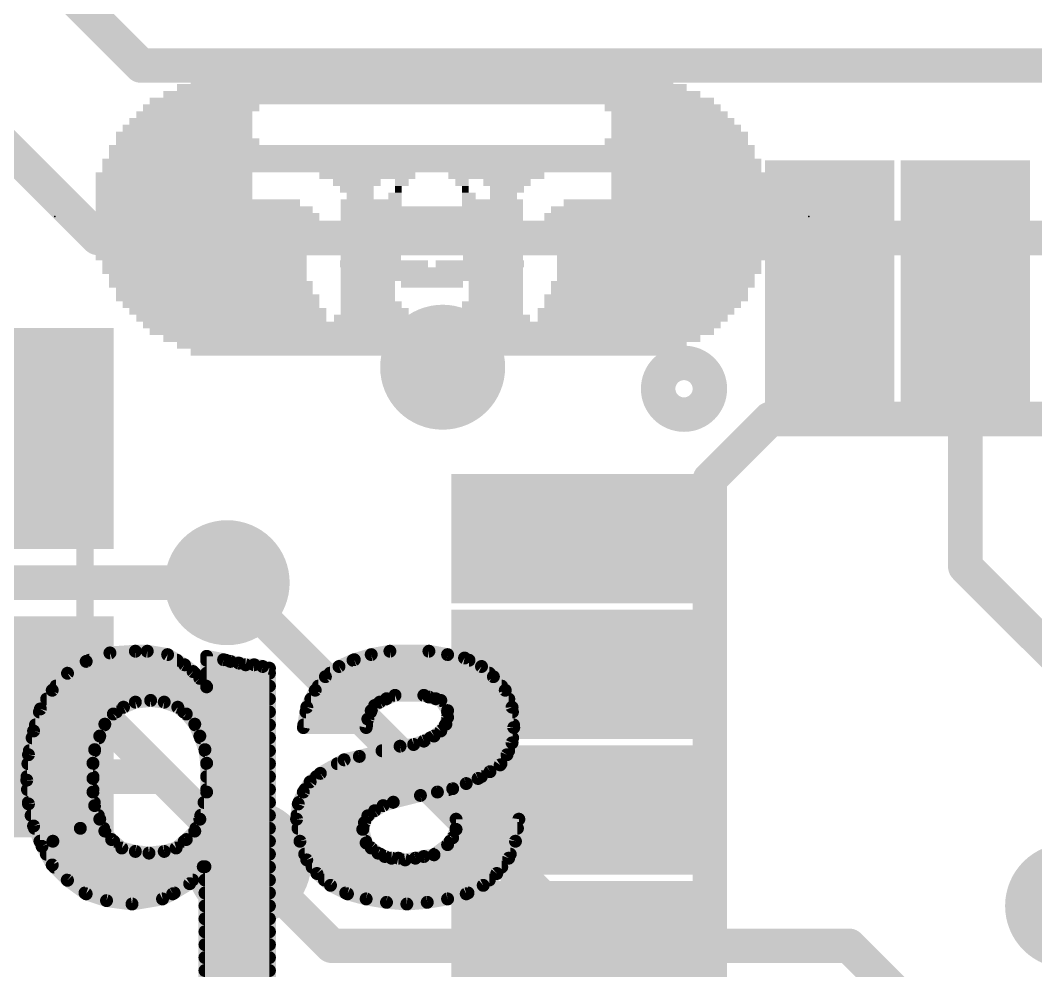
# Model space of a CAD drawing. Extents: x -41 to 98, y -71 to 29.
# Drawn here: x 21.64 to 27.63, y 12.95 to 18.55 of the extents above; entities that cross this region are included whole.
import ezdxf

# ---------------------------------------------------------------- set-up
doc = ezdxf.new("R2010")
doc.units = 0
for name, color, linetype in [('1', 12, 'CONTINUOUS'), ('16', 132, 'CONTINUOUS'), ('18', 110, 'CONTINUOUS'), ('21', 41, 'CONTINUOUS'), ('22', 40, 'CONTINUOUS'), ('23', 53, 'CONTINUOUS'), ('24', 53, 'CONTINUOUS'), ('29', 253, 'CONTINUOUS'), ('51', 53, 'CONTINUOUS')]:
    doc.layers.add(name, color=color, linetype=linetype)

# ---------------------------------------------------------------- blocks, each defined once
blk = doc.blocks.new('RECT')
blk.add_solid([(-0.5, -0.5), (0.5, -0.5), (-0.5, 0.5), (0.5, 0.5)])
blk = doc.blocks.new('ROUNDV')
at = {"const_width": 0.5}
blk.add_lwpolyline([(0, -0.25, 1), (0, 0.25, 1), (0, -0.25)], format="xyb", dxfattribs=at)

msp = doc.modelspace()

# ---------------------------------------------------------------- linework, layer by layer
at = {"layer": '1', "const_width": 0.2032}
for points in [[(22.098, 17.272), (19.05, 20.32)], [(25.527, 17.272), (22.098, 17.272)], [(27.21, 16.9926), (27.21, 15.335)], [(30.226, 12.319), (27.21, 15.335)], [(18.63, 15.24), (22.86, 15.24)], [(21.59, 14.39), (22.186, 14.39)], [(22.186, 14.39), (22.987, 13.589)], [(22.987, 13.589), (23.476, 13.1)], [(23.476, 13.1), (24.9174, 13.1)], [(26.524, 13.1), (24.9174, 13.1)], [(26.924, 12.7), (26.524, 13.1)]]:
    msp.add_lwpolyline(points, dxfattribs=at)
at = {"layer": '1', "const_width": 0.1016}
for points in [[(22.098, 17.3228, 1), (22.098, 17.2212)], [(22.0621, 17.2361, 1), (22.1339, 17.3079)], [(25.527, 17.2212, 1), (25.527, 17.3228)], [(27.2608, 16.9926, 1), (27.1592, 16.9926)], [(27.2459, 15.3709, 1), (27.1741, 15.2991)], [(27.1592, 15.335, 1), (27.2608, 15.335)], [(22.86, 15.1892, 1), (22.86, 15.2908)], [(22.2219, 14.4259, 1), (22.1501, 14.3541)], [(22.186, 14.3392, 1), (22.186, 14.4408)], [(23.0229, 13.6249, 1), (22.9511, 13.5531)], [(22.9511, 13.5531, 1), (23.0229, 13.6249)], [(23.476, 13.1508, 1), (23.476, 13.0492)], [(23.4401, 13.0641, 1), (23.5119, 13.1359)], [(24.9174, 13.1508, 1), (24.9174, 13.0492)], [(24.9174, 13.0492, 1), (24.9174, 13.1508)], [(26.5599, 13.1359, 1), (26.4881, 13.0641)], [(26.524, 13.0492, 1), (26.524, 13.1508)]]:
    msp.add_lwpolyline(points, format="xyb", dxfattribs=at)
at = {"layer": '16', "const_width": 0.2032}
for points in [[(22.352, 18.288), (16.51, 24.13)], [(22.352, 18.288), (28.81, 18.288)], [(29.083, 17.272), (25.527, 17.272)], [(22.86, 15.24), (24.892, 13.208)], [(22.479, 14.097), (12.7, 14.097)], [(22.987, 13.589), (22.479, 14.097)], [(24.892, 13.208), (24.892, 9.017)]]:
    msp.add_lwpolyline(points, dxfattribs=at)
at = {"layer": '16', "const_width": 0.1016}
for points in [[(22.352, 18.3388, 1), (22.352, 18.2372)], [(22.3161, 18.2521, 1), (22.3879, 18.3239)], [(25.527, 17.3228, 1), (25.527, 17.2212)], [(22.8959, 15.2759, 1), (22.8241, 15.2041)], [(22.5149, 14.1329, 1), (22.4431, 14.0611)], [(22.479, 14.0462, 1), (22.479, 14.1478)], [(22.9511, 13.5531, 1), (23.0229, 13.6249)], [(24.9428, 13.208, 1), (24.8412, 13.208)], [(24.8561, 13.1721, 1), (24.9279, 13.2439)]]:
    msp.add_lwpolyline(points, format="xyb", dxfattribs=at)
at = {"layer": '21'}
for points, const_width in [([(25.5524, 16.2306, 1), (25.5524, 16.5354, 1), (25.5524, 16.2306)], 0.2032), ([(26.06, 16.2558, 1), (26.06, 16.1542)], 0.1016), ([(26.0959, 16.1691, 1), (26.0241, 16.2409)], 0.1016), ([(25.7558, 15.85, 1), (25.6542, 15.85)], 0.1016), ([(25.6691, 15.8859, 1), (25.7409, 15.8141)], 0.1016)]:
    msp.add_lwpolyline(points, format="xyb", dxfattribs=dict(at, const_width=const_width))
at = {"layer": '21', "const_width": 0.2032}
for points in [[(26.06, 16.205), (25.705, 15.85)], [(26.06, 16.205), (32.715, 16.205)], [(25.705, 9.195), (25.705, 15.85)]]:
    msp.add_lwpolyline(points, dxfattribs=at)
at = {"layer": '22', "const_width": 0.0762}
for points in [[(22.169, 14.826), (22.029, 14.776)], [(22.319, 14.836), (22.169, 14.826)], [(22.389, 14.836), (22.319, 14.836)], [(22.509, 14.816), (22.389, 14.836)], [(22.609, 14.756), (22.509, 14.816)], [(22.839, 14.786), (22.739, 14.806)], [(22.739, 14.806), (22.739, 14.626)], [(23.709, 14.816), (23.609, 14.786)], [(23.819, 14.836), (23.709, 14.816)], [(24.049, 14.836), (23.819, 14.836)], [(24.159, 14.816), (24.049, 14.836)], [(24.259, 14.796), (24.159, 14.816)], [(22.029, 14.776), (21.919, 14.706)], [(22.048, 14.7828), (22.5643, 14.7828)], [(22.659, 14.716), (22.609, 14.756)], [(22.739, 14.7828), (22.8518, 14.7828)], [(22.879, 14.776), (22.839, 14.786)], [(22.929, 14.766), (22.879, 14.776)], [(22.969, 14.756), (22.929, 14.766)], [(23.019, 14.756), (22.969, 14.756)], [(23.069, 14.746), (23.019, 14.756)], [(23.109, 14.736), (23.069, 14.746)], [(23.519, 14.746), (23.439, 14.686)], [(23.609, 14.786), (23.519, 14.746)], [(23.6018, 14.7828), (24.2854, 14.7828)], [(24.359, 14.746), (24.259, 14.796)], [(24.429, 14.686), (24.359, 14.746)], [(21.919, 14.706), (21.829, 14.606)], [(21.9199, 14.7066), (22.6684, 14.7066)], [(22.699, 14.676), (22.659, 14.716)], [(22.739, 14.7066), (23.109, 14.7066)], [(23.109, 12.886), (23.109, 14.736)], [(23.439, 14.686), (23.379, 14.606)], [(23.4665, 14.7066), (24.405, 14.7066)], [(24.499, 14.606), (24.429, 14.686)], [(21.851, 14.6304), (22.7355, 14.6304)], [(22.739, 14.626), (22.699, 14.676)], [(22.739, 14.6304), (23.109, 14.6304)], [(23.3973, 14.6304), (24.4777, 14.6304)], [(21.829, 14.606), (21.759, 14.496)], [(23.379, 14.606), (23.329, 14.506)], [(23.799, 14.556), (23.849, 14.576)], [(23.849, 14.576), (24.019, 14.576)], [(24.019, 14.576), (24.049, 14.566)], [(24.049, 14.566), (24.089, 14.556)], [(24.539, 14.506), (24.499, 14.606)], [(21.796, 14.5542), (23.109, 14.5542)], [(22.189, 14.466), (22.249, 14.506)], [(22.249, 14.506), (22.319, 14.536)], [(22.319, 14.536), (22.409, 14.546)], [(22.409, 14.546), (22.489, 14.536)], [(22.489, 14.536), (22.569, 14.506)], [(22.569, 14.506), (22.619, 14.466)], [(23.329, 14.506), (23.309, 14.386)], [(23.3531, 14.5542), (23.7954, 14.5542)], [(23.709, 14.486), (23.729, 14.516)], [(23.729, 14.516), (23.759, 14.536)], [(23.759, 14.536), (23.799, 14.556)], [(24.089, 14.556), (24.119, 14.546)], [(24.0944, 14.5542), (24.5197, 14.5542)], [(24.119, 14.546), (24.159, 14.486)], [(24.549, 14.386), (24.539, 14.506)], [(21.759, 14.496), (21.719, 14.366)], [(21.7535, 14.478), (22.207, 14.478)], [(22.139, 14.406), (22.189, 14.466)], [(22.604, 14.478), (23.109, 14.478)], [(22.619, 14.466), (22.669, 14.406)], [(23.3243, 14.478), (23.7058, 14.478)], [(23.689, 14.436), (23.709, 14.486)], [(24.159, 14.446), (24.149, 14.406)], [(24.159, 14.486), (24.159, 14.446)], [(24.159, 14.478), (24.5413, 14.478)], [(21.73, 14.4018), (22.1372, 14.4018)], [(22.109, 14.336), (22.139, 14.406)], [(22.669, 14.406), (22.699, 14.336)], [(22.6708, 14.4018), (23.109, 14.4018)], [(23.309, 14.386), (23.679, 14.386)], [(23.3116, 14.4018), (23.6822, 14.4018)], [(23.679, 14.386), (23.689, 14.436)], [(24.149, 14.406), (24.119, 14.366)], [(24.1459, 14.4018), (24.5477, 14.4018)], [(24.539, 14.296), (24.549, 14.386)], [(21.719, 14.366), (21.689, 14.226)], [(21.7103, 14.3256), (22.1051, 14.3256)], [(22.079, 14.256), (22.109, 14.336)], [(22.699, 14.336), (22.729, 14.256)], [(22.7029, 14.3256), (23.109, 14.3256)], [(24.079, 14.336), (24.019, 14.306)], [(24.0582, 14.3256), (24.5423, 14.3256)], [(24.119, 14.366), (24.079, 14.336)], [(23.879, 14.276), (23.639, 14.216)], [(23.959, 14.286), (23.879, 14.276)], [(24.019, 14.306), (23.959, 14.286)], [(24.509, 14.226), (24.539, 14.296)], [(21.689, 14.226), (21.679, 14.076)], [(21.694, 14.2494), (22.0782, 14.2494)], [(22.069, 14.176), (22.079, 14.256)], [(22.729, 14.256), (22.739, 14.176)], [(22.7298, 14.2494), (23.109, 14.2494)], [(23.639, 14.216), (23.549, 14.196)], [(23.7726, 14.2494), (24.519, 14.2494)], [(24.469, 14.166), (24.509, 14.226)], [(21.6855, 14.1732), (22.069, 14.1732)], [(22.069, 14.086), (22.069, 14.176)], [(22.739, 14.176), (22.739, 14.006)], [(22.739, 14.1732), (23.109, 14.1732)], [(23.549, 14.196), (23.409, 14.116)], [(23.5091, 14.1732), (24.4738, 14.1732)], [(24.409, 14.126), (24.469, 14.166)], [(22.069, 14.086), (21.679, 14.076)], [(21.679, 14.076), (22.069, 14.086)], [(21.6804, 14.097), (22.069, 14.097)], [(22.069, 14.006), (22.069, 14.086)], [(22.739, 14.097), (23.109, 14.097)], [(23.409, 14.116), (23.349, 14.066)], [(23.3862, 14.097), (24.3583, 14.097)], [(24.269, 14.056), (24.339, 14.086)], [(24.339, 14.086), (24.409, 14.126)], [(21.679, 14.076), (21.689, 13.936)], [(23.349, 14.066), (23.309, 14.006)], [(24.099, 14.006), (24.189, 14.026)], [(24.189, 14.026), (24.269, 14.056)], [(21.6829, 14.0208), (22.069, 14.0208)], [(22.079, 13.926), (22.069, 14.006)], [(22.739, 14.006), (22.699, 13.846)], [(22.739, 14.0208), (23.109, 14.0208)], [(23.309, 14.006), (23.279, 13.936)], [(23.3189, 14.0208), (24.1656, 14.0208)], [(23.839, 13.946), (23.999, 13.986)], [(23.999, 13.986), (24.099, 14.006)], [(21.6884, 13.9446), (22.0767, 13.9446)], [(21.689, 13.936), (21.719, 13.806)], [(22.109, 13.846), (22.079, 13.926)], [(22.7237, 13.9446), (23.109, 13.9446)], [(23.279, 13.936), (23.269, 13.846)], [(23.2827, 13.9446), (23.8348, 13.9446)], [(23.729, 13.896), (23.779, 13.926)], [(23.779, 13.926), (23.839, 13.946)], [(21.7046, 13.8684), (22.1006, 13.8684)], [(21.769, 13.686), (22.109, 13.846)], [(22.109, 13.846), (21.769, 13.686)], [(22.139, 13.776), (22.109, 13.846)], [(22.699, 13.846), (22.669, 13.776)], [(22.7046, 13.8684), (23.109, 13.8684)], [(23.269, 13.846), (23.289, 13.716)], [(23.2715, 13.8684), (23.6922, 13.8684)], [(23.669, 13.826), (23.689, 13.866)], [(23.689, 13.866), (23.729, 13.896)], [(24.209, 13.846), (24.209, 13.786)], [(24.579, 13.846), (24.209, 13.846)], [(24.559, 13.716), (24.579, 13.846)], [(21.719, 13.806), (21.769, 13.686)], [(21.7248, 13.7922), (21.9947, 13.7922)], [(21.9947, 13.7922), (22.1321, 13.7922)], [(22.6759, 13.7922), (23.109, 13.7922)], [(23.2773, 13.7922), (23.6606, 13.7922)], [(23.659, 13.786), (23.669, 13.826)], [(23.679, 13.706), (23.659, 13.786)], [(24.209, 13.786), (24.189, 13.736)], [(24.209, 13.7922), (24.5707, 13.7922)], [(22.179, 13.726), (22.139, 13.776)], [(22.239, 13.676), (22.179, 13.726)], [(22.619, 13.726), (22.559, 13.676)], [(22.669, 13.776), (22.619, 13.726)], [(24.189, 13.736), (24.159, 13.696)], [(21.7565, 13.716), (21.8328, 13.716)], [(21.769, 13.686), (21.829, 13.576)], [(21.8328, 13.716), (22.191, 13.716)], [(22.319, 13.656), (22.239, 13.676)], [(22.559, 13.676), (22.489, 13.656)], [(22.607, 13.716), (23.109, 13.716)], [(23.289, 13.716), (23.329, 13.606)], [(23.289, 13.716), (23.6765, 13.716)], [(23.709, 13.676), (23.679, 13.706)], [(23.749, 13.646), (23.709, 13.676)], [(24.159, 13.696), (24.079, 13.636)], [(24.174, 13.716), (24.559, 13.716)], [(24.519, 13.616), (24.559, 13.716)], [(21.7942, 13.6398), (23.109, 13.6398)], [(22.399, 13.646), (22.319, 13.656)], [(22.489, 13.656), (22.399, 13.646)], [(23.3167, 13.6398), (23.7614, 13.6398)], [(23.329, 13.606), (23.389, 13.526)], [(23.789, 13.626), (23.749, 13.646)], [(23.829, 13.616), (23.789, 13.626)], [(23.869, 13.616), (23.829, 13.616)], [(23.909, 13.606), (23.869, 13.616)], [(23.969, 13.616), (23.909, 13.606)], [(24.019, 13.626), (23.969, 13.616)], [(24.079, 13.636), (24.019, 13.626)], [(24.0841, 13.6398), (24.5285, 13.6398)], [(24.449, 13.526), (24.519, 13.616)], [(21.829, 13.576), (21.919, 13.486)], [(21.8414, 13.5636), (22.7171, 13.5636)], [(22.639, 13.466), (22.719, 13.566)], [(22.719, 13.566), (22.729, 13.566)], [(22.729, 13.566), (22.729, 12.546)], [(22.729, 13.5636), (23.109, 13.5636)], [(23.3608, 13.5636), (24.4782, 13.5636)], [(21.9176, 13.4874), (22.6561, 13.4874)], [(22.729, 13.4874), (23.109, 13.4874)], [(23.389, 13.526), (23.469, 13.456)], [(23.4331, 13.4874), (24.4049, 13.4874)], [(24.369, 13.456), (24.449, 13.526)], [(21.919, 13.486), (22.029, 13.406)], [(22.539, 13.406), (22.639, 13.466)], [(23.469, 13.456), (23.569, 13.406)], [(24.269, 13.406), (24.369, 13.456)], [(22.0219, 13.4112), (22.5477, 13.4112)], [(22.029, 13.406), (22.149, 13.366)], [(22.299, 13.346), (22.479, 13.376)], [(22.479, 13.376), (22.539, 13.406)], [(22.729, 13.4112), (23.109, 13.4112)], [(23.5586, 13.4112), (24.2794, 13.4112)], [(23.569, 13.406), (23.679, 13.376)], [(23.679, 13.376), (23.799, 13.356)], [(24.039, 13.356), (24.159, 13.376)], [(24.159, 13.376), (24.269, 13.406)], [(22.149, 13.366), (22.299, 13.346)], [(22.729, 13.335), (23.109, 13.335)], [(23.799, 13.356), (23.919, 13.346)], [(23.919, 13.346), (24.039, 13.356)], [(22.729, 13.2588), (23.109, 13.2588)], [(22.729, 13.1826), (23.109, 13.1826)], [(22.729, 13.1064), (23.109, 13.1064)], [(22.729, 13.0302), (23.109, 13.0302)], [(22.729, 12.954), (23.109, 12.954)]]:
    msp.add_lwpolyline(points, dxfattribs=at)
at = {"layer": '22', "const_width": 0.0381}
for points in [[(22.1677, 14.845, 1), (22.1703, 14.807)], [(22.1754, 14.8081, 1), (22.1626, 14.8439)], [(22.319, 14.8551, 1), (22.319, 14.817)], [(22.3203, 14.817, 1), (22.3177, 14.855)], [(22.3921, 14.8548, 1), (22.3859, 14.8172)], [(22.389, 14.817, 1), (22.389, 14.8551)], [(22.5188, 14.8323, 1), (22.4992, 14.7997)], [(22.5059, 14.7972, 1), (22.5121, 14.8348)], [(22.7427, 14.8247, 1), (22.7353, 14.7873)], [(22.7581, 14.806, 1), (22.72, 14.806)], [(23.7056, 14.8347, 1), (23.7124, 14.7973)], [(23.7145, 14.7978, 1), (23.7035, 14.8342)], [(23.819, 14.8551, 1), (23.819, 14.817)], [(23.8224, 14.8173, 1), (23.8156, 14.8547)], [(24.0524, 14.8547, 1), (24.0456, 14.8173)], [(24.049, 14.817, 1), (24.049, 14.8551)], [(24.1627, 14.8347, 1), (24.1553, 14.7973)], [(24.1556, 14.7973, 1), (24.1624, 14.8347)], [(22.0226, 14.7939, 1), (22.0354, 14.7581)], [(22.0392, 14.7599, 1), (22.0188, 14.7921)], [(22.048, 14.8018, 1), (22.048, 14.7637)], [(22.5643, 14.7637, 1), (22.5643, 14.8018)], [(22.6209, 14.7709, 1), (22.5971, 14.7411)], [(22.5992, 14.7397, 1), (22.6188, 14.7723)], [(22.739, 14.8018, 1), (22.739, 14.7637)], [(22.8436, 14.8045, 1), (22.8344, 14.7675)], [(22.8353, 14.7673, 1), (22.8427, 14.8047)], [(22.8518, 14.7637, 1), (22.8518, 14.8018)], [(22.8827, 14.7947, 1), (22.8753, 14.7573)], [(22.8744, 14.7575, 1), (22.8836, 14.7945)], [(22.9336, 14.7845, 1), (22.9244, 14.7475)], [(22.9253, 14.7473, 1), (22.9327, 14.7847)], [(22.969, 14.7751, 1), (22.969, 14.737)], [(22.9644, 14.7375, 1), (22.9736, 14.7745)], [(23.0227, 14.7747, 1), (23.0153, 14.7373)], [(23.019, 14.737, 1), (23.019, 14.7751)], [(23.0736, 14.7645, 1), (23.0644, 14.7275)], [(23.0653, 14.7273, 1), (23.0727, 14.7647)], [(23.5113, 14.7634, 1), (23.5267, 14.7286)], [(23.5304, 14.7308, 1), (23.5076, 14.7612)], [(23.6018, 14.8018, 1), (23.6018, 14.7637)], [(23.6035, 14.8042, 1), (23.6145, 14.7678)], [(23.6167, 14.7686, 1), (23.6013, 14.8034)], [(24.2675, 14.813, 1), (24.2505, 14.779)], [(24.2553, 14.7773, 1), (24.2627, 14.8147)], [(24.2854, 14.7637, 1), (24.2854, 14.8018)], [(24.3714, 14.7605, 1), (24.3466, 14.7315)], [(24.3505, 14.729, 1), (24.3675, 14.763)], [(21.9088, 14.7221, 1), (21.9292, 14.6899)], [(21.9199, 14.7256, 1), (21.9199, 14.6875)], [(21.9332, 14.6933, 1), (21.9048, 14.7187)], [(22.6725, 14.7295, 1), (22.6455, 14.7025)], [(22.6471, 14.7011, 1), (22.6709, 14.7309)], [(22.6684, 14.6875, 1), (22.6684, 14.7256)], [(22.739, 14.7256, 1), (22.739, 14.6875)], [(23.1281, 14.736, 1), (23.09, 14.736)], [(23.1044, 14.7175, 1), (23.1136, 14.7545)], [(23.109, 14.6875, 1), (23.109, 14.7256)], [(23.4542, 14.6746, 1), (23.4238, 14.6974)], [(23.4665, 14.7256, 1), (23.4665, 14.6875)], [(24.405, 14.6875, 1), (24.405, 14.7256)], [(24.4433, 14.6985, 1), (24.4147, 14.6735)], [(21.851, 14.6494, 1), (21.851, 14.6113)], [(22.7139, 14.6879, 1), (22.6841, 14.6641)], [(22.6855, 14.6625, 1), (22.7125, 14.6895)], [(22.739, 14.6494, 1), (22.739, 14.6113)], [(22.7355, 14.6113, 1), (22.7355, 14.6494)], [(23.109, 14.6113, 1), (23.109, 14.6494)], [(23.3973, 14.6494, 1), (23.3973, 14.6113)], [(23.4276, 14.7012, 1), (23.4504, 14.6708)], [(24.4166, 14.6715, 1), (24.4414, 14.7005)], [(24.4777, 14.6113, 1), (24.4777, 14.6494)], [(21.8148, 14.6187, 1), (21.8432, 14.5933)], [(21.8451, 14.5958, 1), (21.8129, 14.6162)], [(22.72, 14.626, 1), (22.7581, 14.626)], [(22.7241, 14.6141, 1), (22.7539, 14.6379)], [(23.3638, 14.6174, 1), (23.3942, 14.5946)], [(23.396, 14.5975, 1), (23.362, 14.6145)], [(23.849, 14.5951, 1), (23.849, 14.557)], [(23.8561, 14.5583, 1), (23.8419, 14.5937)], [(24.025, 14.5941, 1), (24.013, 14.5579)], [(24.019, 14.557, 1), (24.019, 14.5951)], [(24.0536, 14.5845, 1), (24.0444, 14.5475)], [(24.043, 14.5479, 1), (24.055, 14.5841)], [(24.5167, 14.6131, 1), (24.4813, 14.5989)], [(24.4847, 14.5935, 1), (24.5133, 14.6185)], [(21.796, 14.5733, 1), (21.796, 14.5352)], [(22.2415, 14.5235, 1), (22.2565, 14.4885)], [(22.2596, 14.4901, 1), (22.2384, 14.5219)], [(22.3169, 14.5549, 1), (22.3211, 14.5171)], [(22.3265, 14.5185, 1), (22.3115, 14.5535)], [(22.4114, 14.5649, 1), (22.4066, 14.5271)], [(22.4111, 14.5271, 1), (22.4069, 14.5649)], [(22.4957, 14.5538, 1), (22.4823, 14.5182)], [(22.4866, 14.5171, 1), (22.4914, 14.5549)], [(22.5809, 14.5209, 1), (22.5571, 14.4911)], [(22.5623, 14.4882, 1), (22.5757, 14.5238)], [(23.109, 14.5352, 1), (23.109, 14.5733)], [(23.3478, 14.5029, 1), (23.3102, 14.5091)], [(23.3531, 14.5733, 1), (23.3531, 14.5352)], [(23.7184, 14.5319, 1), (23.7396, 14.5001)], [(23.7449, 14.5054, 1), (23.7131, 14.5266)], [(23.7505, 14.553, 1), (23.7675, 14.519)], [(23.7696, 14.5201, 1), (23.7484, 14.5519)], [(23.7919, 14.5737, 1), (23.8061, 14.5383)], [(23.8075, 14.539, 1), (23.7905, 14.573)], [(23.7954, 14.5352, 1), (23.7954, 14.5733)], [(24.095, 14.5741, 1), (24.083, 14.5379)], [(24.0944, 14.5733, 1), (24.0944, 14.5352)], [(24.0844, 14.5375, 1), (24.0936, 14.5745)], [(24.1349, 14.5566, 1), (24.1031, 14.5354)], [(24.113, 14.5279, 1), (24.125, 14.5641)], [(24.5197, 14.5352, 1), (24.5197, 14.5733)], [(24.558, 14.5076, 1), (24.52, 14.5044)], [(21.7535, 14.4971, 1), (21.7535, 14.459)], [(21.7429, 14.5062, 1), (21.7751, 14.4858)], [(21.7772, 14.4904, 1), (21.7408, 14.5016)], [(22.1784, 14.4819, 1), (22.1996, 14.4501)], [(22.2036, 14.4538, 1), (22.1744, 14.4782)], [(22.207, 14.459, 1), (22.207, 14.4971)], [(22.604, 14.4971, 1), (22.604, 14.459)], [(22.6336, 14.4782, 1), (22.6044, 14.4538)], [(22.6071, 14.4511, 1), (22.6309, 14.4809)], [(23.109, 14.459, 1), (23.109, 14.4971)], [(23.3243, 14.4971, 1), (23.3243, 14.459)], [(23.312, 14.5145, 1), (23.346, 14.4975)], [(23.6931, 14.4966, 1), (23.7249, 14.4754)], [(23.7267, 14.4789, 1), (23.6913, 14.4931)], [(23.7058, 14.459, 1), (23.7058, 14.4971)], [(24.159, 14.4971, 1), (24.159, 14.459)], [(24.1781, 14.486, 1), (24.14, 14.486)], [(24.1775, 14.4414, 1), (24.1405, 14.4506)], [(24.1431, 14.4754, 1), (24.1749, 14.4966)], [(24.5213, 14.4989, 1), (24.5567, 14.5131)], [(24.5413, 14.459, 1), (24.5413, 14.4971)], [(21.73, 14.4209, 1), (21.73, 14.3828)], [(22.1244, 14.4182, 1), (22.1536, 14.3938)], [(22.1565, 14.3985, 1), (22.1215, 14.4135)], [(22.1372, 14.3828, 1), (22.1372, 14.4209)], [(22.6865, 14.4135, 1), (22.6515, 14.3985)], [(22.6708, 14.4209, 1), (22.6708, 14.3828)], [(22.6544, 14.3938, 1), (22.6836, 14.4182)], [(23.109, 14.3828, 1), (23.109, 14.4209)], [(23.309, 14.4051, 1), (23.309, 14.367)], [(23.3116, 14.4209, 1), (23.3116, 14.3828)], [(23.6713, 14.4431, 1), (23.7067, 14.4289)], [(23.7077, 14.4323, 1), (23.6703, 14.4397)], [(23.679, 14.367, 1), (23.679, 14.4051)], [(23.6822, 14.3828, 1), (23.6822, 14.4209)], [(24.1459, 14.4209, 1), (24.1459, 14.3828)], [(24.1305, 14.4106, 1), (24.1675, 14.4014)], [(24.1642, 14.3946, 1), (24.1338, 14.4174)], [(24.14, 14.446, 1), (24.1781, 14.446)], [(24.5679, 14.3839, 1), (24.5301, 14.3881)], [(24.5477, 14.3828, 1), (24.5477, 14.4209)], [(21.7103, 14.3447, 1), (21.7103, 14.3066)], [(21.7008, 14.3716, 1), (21.7372, 14.3604)], [(21.7376, 14.362, 1), (21.7004, 14.37)], [(22.0915, 14.3435, 1), (22.1265, 14.3285)], [(22.1268, 14.3293, 1), (22.0912, 14.3427)], [(22.1051, 14.3066, 1), (22.1051, 14.3447)], [(22.7168, 14.3427, 1), (22.6812, 14.3293)], [(22.6815, 14.3285, 1), (22.7165, 14.3435)], [(22.7029, 14.3447, 1), (22.7029, 14.3066)], [(23.109, 14.3066, 1), (23.109, 14.3447)], [(23.2902, 14.3891, 1), (23.3278, 14.3829)], [(23.6603, 14.3897, 1), (23.6977, 14.3823)], [(24.0582, 14.3447, 1), (24.0582, 14.3066)], [(24.0676, 14.3512, 1), (24.0904, 14.3208)], [(24.0875, 14.319, 1), (24.0705, 14.353)], [(24.1038, 14.3774, 1), (24.1342, 14.3546)], [(24.1304, 14.3508, 1), (24.1076, 14.3812)], [(24.53, 14.3844, 1), (24.568, 14.3876)], [(24.5423, 14.3066, 1), (24.5423, 14.3447)], [(23.8766, 14.2949, 1), (23.8814, 14.2571)], [(23.8836, 14.2575, 1), (23.8744, 14.2945)], [(23.953, 14.3041, 1), (23.965, 14.2679)], [(23.9614, 14.2671, 1), (23.9566, 14.3049)], [(24.0105, 14.323, 1), (24.0275, 14.289)], [(24.025, 14.2879, 1), (24.013, 14.3241)], [(24.5201, 14.2981, 1), (24.5579, 14.2939)], [(24.5565, 14.2885, 1), (24.5215, 14.3035)], [(21.6704, 14.23, 1), (21.7076, 14.222)], [(21.708, 14.2247, 1), (21.67, 14.2273)], [(21.694, 14.2685, 1), (21.694, 14.2304)], [(22.0612, 14.2627, 1), (22.0968, 14.2493)], [(22.0979, 14.2536, 1), (22.0601, 14.2584)], [(22.0782, 14.2304, 1), (22.0782, 14.2685)], [(22.7479, 14.2584, 1), (22.7101, 14.2536)], [(22.7298, 14.2685, 1), (22.7298, 14.2304)], [(22.7112, 14.2493, 1), (22.7468, 14.2627)], [(23.109, 14.2304, 1), (23.109, 14.2685)], [(23.6344, 14.2345, 1), (23.6436, 14.1975)], [(23.6431, 14.1974, 1), (23.6349, 14.2346)], [(23.7726, 14.2685, 1), (23.7726, 14.2304)], [(24.4915, 14.2335, 1), (24.5265, 14.2185)], [(24.5249, 14.2154, 1), (24.4931, 14.2366)], [(24.519, 14.2304, 1), (24.519, 14.2685)], [(21.6855, 14.1923, 1), (21.6855, 14.1542)], [(22.0501, 14.1784, 1), (22.0879, 14.1736)], [(22.0881, 14.176, 1), (22.05, 14.176)], [(22.069, 14.1542, 1), (22.069, 14.1923)], [(22.7581, 14.176, 1), (22.72, 14.176)], [(22.739, 14.1923, 1), (22.739, 14.1542)], [(22.7201, 14.1736, 1), (22.7579, 14.1784)], [(23.109, 14.1542, 1), (23.109, 14.1923)], [(23.5091, 14.1923, 1), (23.5091, 14.1542)], [(23.5449, 14.2146, 1), (23.5531, 14.1774)], [(23.5585, 14.1795, 1), (23.5395, 14.2125)], [(24.4531, 14.1766, 1), (24.4849, 14.1554)], [(24.4796, 14.1501, 1), (24.4584, 14.1819)], [(24.4738, 14.1542, 1), (24.4738, 14.1923)], [(21.6804, 14.1161, 1), (21.6804, 14.078)], [(22.0881, 14.086, 1), (22.05, 14.086)], [(22.0695, 14.067, 1), (22.0685, 14.105)], [(22.0695, 14.067, 1), (22.0685, 14.105)], [(22.069, 14.078, 1), (22.069, 14.1161)], [(22.739, 14.1161, 1), (22.739, 14.078)], [(23.109, 14.078, 1), (23.109, 14.1161)], [(23.3862, 14.1161, 1), (23.3862, 14.078)], [(23.3995, 14.1325, 1), (23.4185, 14.0995)], [(23.4212, 14.1014, 1), (23.3968, 14.1306)], [(24.3465, 14.0685, 1), (24.3315, 14.1035)], [(24.3583, 14.078, 1), (24.3583, 14.1161)], [(24.3984, 14.1419, 1), (24.4196, 14.1101)], [(24.4185, 14.1095, 1), (24.3995, 14.1425)], [(21.6785, 14.095, 1), (21.6795, 14.057)], [(21.698, 14.0774, 1), (21.66, 14.0746)], [(21.6785, 14.095, 1), (21.6795, 14.057)], [(21.66, 14.0773, 1), (21.698, 14.0747)], [(22.05, 14.086, 1), (22.0881, 14.086)], [(23.3368, 14.0806, 1), (23.3612, 14.0514)], [(23.3649, 14.0554, 1), (23.3331, 14.0766)], [(24.1931, 14.0074, 1), (24.1849, 14.0446)], [(24.2615, 14.0735, 1), (24.2765, 14.0385)], [(24.2757, 14.0382, 1), (24.2623, 14.0738)], [(24.3295, 14.1025, 1), (24.3485, 14.0695)], [(21.6829, 14.0399, 1), (21.6829, 14.0018)], [(22.0879, 14.0084, 1), (22.0501, 14.0036)], [(22.05, 14.006, 1), (22.0881, 14.006)], [(22.069, 14.0018, 1), (22.069, 14.0399)], [(22.739, 14.0399, 1), (22.739, 14.0018)], [(22.72, 14.006, 1), (22.7581, 14.006)], [(22.7575, 14.0014, 1), (22.7205, 14.0106)], [(23.109, 14.0018, 1), (23.109, 14.0399)], [(23.2931, 14.0166, 1), (23.3249, 13.9954)], [(23.3265, 13.9985, 1), (23.2915, 14.0135)], [(23.3189, 14.0399, 1), (23.3189, 14.0018)], [(23.9953, 14.0047, 1), (24.0027, 13.9673)], [(24.0036, 13.9675, 1), (23.9944, 14.0045)], [(24.0949, 14.0246, 1), (24.1031, 13.9874)], [(24.1027, 13.9873, 1), (24.0953, 14.0247)], [(24.1656, 14.0018, 1), (24.1656, 14.0399)], [(24.1823, 14.0438, 1), (24.1957, 14.0082)], [(21.6884, 13.9637, 1), (21.6884, 13.9256)], [(21.7076, 13.9403, 1), (21.6704, 13.9317)], [(21.67, 13.9346, 1), (21.708, 13.9374)], [(22.0968, 13.9327, 1), (22.0612, 13.9193)], [(22.0601, 13.9236, 1), (22.0979, 13.9284)], [(22.0767, 13.9256, 1), (22.0767, 13.9637)], [(22.7237, 13.9637, 1), (22.7237, 13.9256)], [(23.109, 13.9256, 1), (23.109, 13.9637)], [(23.2615, 13.9435, 1), (23.2965, 13.9285)], [(23.2979, 13.9339, 1), (23.2601, 13.9381)], [(23.2827, 13.9637, 1), (23.2827, 13.9256)], [(23.773, 13.9441, 1), (23.785, 13.9079)], [(23.7888, 13.9097, 1), (23.7692, 13.9423)], [(23.8344, 13.9645, 1), (23.8436, 13.9275)], [(23.845, 13.9279, 1), (23.833, 13.9641)], [(23.8348, 13.9256, 1), (23.8348, 13.9637)], [(21.7046, 13.8875, 1), (21.7046, 13.8494)], [(22.1265, 13.8535, 1), (22.0915, 13.8385)], [(22.1006, 13.8494, 1), (22.1006, 13.8875)], [(22.1171, 13.8288, 1), (22.1009, 13.8632)], [(22.1171, 13.8288, 1), (22.1009, 13.8632)], [(22.7165, 13.8385, 1), (22.6815, 13.8535)], [(22.7046, 13.8875, 1), (22.7046, 13.8494)], [(23.109, 13.8494, 1), (23.109, 13.8875)], [(23.2878, 13.8489, 1), (23.2502, 13.8431)], [(23.2715, 13.8875, 1), (23.2715, 13.8494)], [(23.6776, 13.8812, 1), (23.7004, 13.8508)], [(23.706, 13.8575, 1), (23.672, 13.8745)], [(23.6922, 13.8494, 1), (23.6922, 13.8875)], [(23.7192, 13.9123, 1), (23.7388, 13.8797)], [(23.7404, 13.8808, 1), (23.7176, 13.9112)], [(24.228, 13.846, 1), (24.1899, 13.846)], [(24.209, 13.8651, 1), (24.209, 13.827)], [(24.5978, 13.8431, 1), (24.5602, 13.8489)], [(24.579, 13.827, 1), (24.579, 13.8651)], [(21.7366, 13.8133, 1), (21.7014, 13.7987)], [(21.7004, 13.8017, 1), (21.7376, 13.8103)], [(21.7248, 13.8113, 1), (21.7248, 13.7732)], [(21.9947, 13.8113, 1), (21.9947, 13.7732)], [(21.9947, 13.7732, 1), (21.9947, 13.8113)], [(22.0912, 13.8393, 1), (22.1268, 13.8527)], [(22.1321, 13.7732, 1), (22.1321, 13.8113)], [(22.6759, 13.8113, 1), (22.6759, 13.7732)], [(22.6805, 13.8506, 1), (22.7175, 13.8414)], [(23.109, 13.7732, 1), (23.109, 13.8113)], [(23.2501, 13.8481, 1), (23.2879, 13.8439)], [(23.2773, 13.8113, 1), (23.2773, 13.7732)], [(23.6775, 13.7906, 1), (23.6405, 13.7814)], [(23.652, 13.8345, 1), (23.686, 13.8175)], [(23.6875, 13.8214, 1), (23.6505, 13.8306)], [(23.6606, 13.7732, 1), (23.6606, 13.8113)], [(24.209, 13.8113, 1), (24.209, 13.7732)], [(24.2267, 13.7789, 1), (24.1913, 13.7931)], [(24.5707, 13.7732, 1), (24.5707, 13.8113)], [(22.1539, 13.7879, 1), (22.1241, 13.7641)], [(22.1215, 13.7685, 1), (22.1565, 13.7835)], [(22.1912, 13.7406, 1), (22.1668, 13.7114)], [(22.6312, 13.7114, 1), (22.6068, 13.7406)], [(22.6515, 13.7835, 1), (22.6865, 13.7685)], [(22.6825, 13.7625, 1), (22.6555, 13.7895)], [(23.6405, 13.7906, 1), (23.6775, 13.7814)], [(24.2042, 13.7246, 1), (24.1738, 13.7474)], [(24.1899, 13.786, 1), (24.228, 13.786)], [(21.7565, 13.7351, 1), (21.7565, 13.697)], [(21.7857, 13.6951, 1), (21.7523, 13.6769)], [(21.7609, 13.7032, 1), (21.7771, 13.6688)], [(21.7609, 13.7032, 1), (21.7771, 13.6688)], [(21.7514, 13.6787, 1), (21.7866, 13.6933)], [(21.8328, 13.7351, 1), (21.8328, 13.697)], [(21.8328, 13.697, 1), (21.8328, 13.7351)], [(22.1641, 13.7141, 1), (22.1939, 13.7379)], [(22.191, 13.697, 1), (22.191, 13.7351)], [(22.2436, 13.6945, 1), (22.2344, 13.6575)], [(22.2268, 13.6614, 1), (22.2512, 13.6906)], [(22.5468, 13.6906, 1), (22.5712, 13.6614)], [(22.5642, 13.6577, 1), (22.5538, 13.6943)], [(22.607, 13.7351, 1), (22.607, 13.697)], [(22.6055, 13.7395, 1), (22.6325, 13.7125)], [(23.109, 13.697, 1), (23.109, 13.7351)], [(23.3069, 13.7225, 1), (23.2711, 13.7095)], [(23.289, 13.7351, 1), (23.289, 13.697)], [(23.2702, 13.7131, 1), (23.3078, 13.7189)], [(23.6925, 13.7195, 1), (23.6655, 13.6925)], [(23.6605, 13.7014, 1), (23.6975, 13.7106)], [(23.6765, 13.697, 1), (23.6765, 13.7351)], [(23.7204, 13.6912, 1), (23.6976, 13.6608)], [(23.6955, 13.6625, 1), (23.7225, 13.6895)], [(24.1438, 13.7074, 1), (24.1742, 13.6846)], [(24.1704, 13.6808, 1), (24.1476, 13.7112)], [(24.174, 13.7351, 1), (24.174, 13.697)], [(24.1713, 13.7431, 1), (24.2067, 13.7289)], [(24.5402, 13.7189, 1), (24.5778, 13.7131)], [(24.5767, 13.7089, 1), (24.5413, 13.7231)], [(24.559, 13.697, 1), (24.559, 13.7351)], [(21.7942, 13.6589, 1), (21.7942, 13.6208)], [(22.3214, 13.6749, 1), (22.3166, 13.6371)], [(22.3144, 13.6375, 1), (22.3236, 13.6745)], [(22.3969, 13.6649, 1), (22.4011, 13.6271)], [(22.3966, 13.6271, 1), (22.4014, 13.6649)], [(22.4838, 13.6743, 1), (22.4942, 13.6377)], [(22.4911, 13.6371, 1), (22.4869, 13.6749)], [(23.109, 13.6208, 1), (23.109, 13.6589)], [(23.3167, 13.6589, 1), (23.3167, 13.6208)], [(23.3442, 13.6174, 1), (23.3138, 13.5946)], [(23.7575, 13.663, 1), (23.7405, 13.629)], [(23.7376, 13.6308, 1), (23.7604, 13.6612)], [(23.7614, 13.6208, 1), (23.7614, 13.6589)], [(23.7936, 13.6445, 1), (23.7844, 13.6075)], [(23.7805, 13.609, 1), (23.7975, 13.643)], [(23.829, 13.6351, 1), (23.829, 13.597)], [(23.8244, 13.5975, 1), (23.8336, 13.6345)], [(23.8736, 13.6345, 1), (23.8644, 13.5975)], [(23.869, 13.597, 1), (23.869, 13.6351)], [(23.9653, 13.6347, 1), (23.9727, 13.5973)], [(23.9721, 13.5972, 1), (23.9659, 13.6348)], [(24.0159, 13.6448, 1), (24.0221, 13.6072)], [(24.0227, 13.6073, 1), (24.0153, 13.6447)], [(24.0676, 13.6512, 1), (24.0904, 13.6208)], [(24.0841, 13.6589, 1), (24.0841, 13.6208)], [(24.0821, 13.6172, 1), (24.0759, 13.6548)], [(24.534, 13.6043, 1), (24.504, 13.6277)], [(24.5285, 13.6208, 1), (24.5285, 13.6589)], [(21.8425, 13.5895, 1), (21.8155, 13.5625)], [(21.8123, 13.5669, 1), (21.8457, 13.5851)], [(21.8414, 13.5827, 1), (21.8414, 13.5446)], [(22.719, 13.5851, 1), (22.719, 13.547)], [(22.7339, 13.5541, 1), (22.7041, 13.5779)], [(22.729, 13.5827, 1), (22.729, 13.5446)], [(22.7481, 13.566, 1), (22.71, 13.566)], [(22.7171, 13.5446, 1), (22.7171, 13.5827)], [(22.729, 13.547, 1), (22.729, 13.5851)], [(23.109, 13.5446, 1), (23.109, 13.5827)], [(23.3111, 13.5995, 1), (23.3469, 13.6125)], [(23.3608, 13.5827, 1), (23.3608, 13.5446)], [(23.9059, 13.6248, 1), (23.9121, 13.5872)], [(23.9044, 13.5875, 1), (23.9136, 13.6245)], [(24.4782, 13.5446, 1), (24.4782, 13.5827)], [(24.5013, 13.6231, 1), (24.5367, 13.6089)], [(21.9176, 13.5065, 1), (21.9176, 13.4684)], [(22.6561, 13.4684, 1), (22.6561, 13.5065)], [(22.729, 13.5065, 1), (22.729, 13.4684)], [(23.109, 13.4684, 1), (23.109, 13.5065)], [(23.4015, 13.5403, 1), (23.3765, 13.5117)], [(23.3738, 13.5146, 1), (23.4042, 13.5374)], [(23.4331, 13.5065, 1), (23.4331, 13.4684)], [(24.4049, 13.4684, 1), (24.4049, 13.5065)], [(24.434, 13.5377, 1), (24.464, 13.5143)], [(24.4615, 13.5117, 1), (24.4365, 13.5403)], [(21.9302, 13.5014, 1), (21.9078, 13.4706)], [(21.9055, 13.4725, 1), (21.9325, 13.4995)], [(22.6241, 13.4779, 1), (22.6539, 13.4541)], [(22.6488, 13.4497, 1), (22.6292, 13.4823)], [(23.4775, 13.473, 1), (23.4605, 13.439)], [(23.4565, 13.4417, 1), (23.4815, 13.4703)], [(24.3565, 13.4703, 1), (24.3815, 13.4417)], [(24.3775, 13.439, 1), (24.3605, 13.473)], [(22.0219, 13.4303, 1), (22.0219, 13.3922)], [(22.035, 13.4241, 1), (22.023, 13.3879)], [(22.0178, 13.3906, 1), (22.0402, 13.4214)], [(22.4705, 13.393, 1), (22.4875, 13.359)], [(22.4821, 13.3572, 1), (22.4759, 13.3948)], [(22.5292, 13.4223, 1), (22.5488, 13.3897)], [(22.5475, 13.389, 1), (22.5305, 13.423)], [(22.5477, 13.3922, 1), (22.5477, 13.4303)], [(22.729, 13.4303, 1), (22.729, 13.3922)], [(23.109, 13.3922, 1), (23.109, 13.4303)], [(23.5586, 13.4303, 1), (23.5586, 13.3922)], [(23.574, 13.4244, 1), (23.564, 13.3876)], [(23.5605, 13.389, 1), (23.5775, 13.423)], [(23.6821, 13.3948, 1), (23.6759, 13.3572)], [(23.674, 13.3576, 1), (23.684, 13.3944)], [(24.154, 13.3944, 1), (24.164, 13.3576)], [(24.1621, 13.3572, 1), (24.1559, 13.3948)], [(24.2605, 13.423, 1), (24.2775, 13.389)], [(24.274, 13.3876, 1), (24.264, 13.4244)], [(24.2794, 13.3922, 1), (24.2794, 13.4303)], [(22.1515, 13.3849, 1), (22.1465, 13.3471)], [(22.143, 13.3479, 1), (22.155, 13.3841)], [(22.2959, 13.3648, 1), (22.3021, 13.3272)], [(22.2965, 13.3271, 1), (22.3015, 13.3649)], [(22.729, 13.3541, 1), (22.729, 13.316)], [(23.109, 13.316, 1), (23.109, 13.3541)], [(23.8006, 13.375, 1), (23.7974, 13.337)], [(23.7959, 13.3372, 1), (23.8021, 13.3748)], [(23.9174, 13.365, 1), (23.9206, 13.327)], [(23.9174, 13.327, 1), (23.9206, 13.365)], [(24.0359, 13.3748, 1), (24.0421, 13.3372)], [(24.0406, 13.337, 1), (24.0374, 13.375)], [(22.729, 13.2779, 1), (22.729, 13.2398)], [(23.109, 13.2398, 1), (23.109, 13.2779)], [(22.729, 13.2017, 1), (22.729, 13.1636)], [(23.109, 13.1636, 1), (23.109, 13.2017)], [(22.729, 13.1255, 1), (22.729, 13.0874)], [(23.109, 13.0874, 1), (23.109, 13.1255)], [(22.729, 13.0493, 1), (22.729, 13.0112)], [(23.109, 13.0112, 1), (23.109, 13.0493)], [(22.729, 12.9731, 1), (22.729, 12.935)], [(23.109, 12.935, 1), (23.109, 12.9731)]]:
    msp.add_lwpolyline(points, format="xyb", dxfattribs=at)
at = {"layer": '23'}
msp.add_point((21.844, 17.399), dxfattribs=at)
at = {"layer": '24'}
msp.add_point((26.289, 17.399), dxfattribs=at)
at = {"layer": '51', "const_width": 0.1016}
msp.add_lwpolyline([(22.022, 15.596), (22.022, 14.884)], dxfattribs=at)
at = {"layer": '51', "const_width": 0.0508}
for points in [[(22.0474, 15.596, 1), (21.9966, 15.596)], [(21.9966, 14.884, 1), (22.0474, 14.884)]]:
    msp.add_lwpolyline(points, format="xyb", dxfattribs=at)

# ---------------------------------------------------------------- block references
at = {"layer": '1'}
for p, xscale, yscale in [((26.41, 16.9926), 0.5588, 1.27), ((27.21, 16.9926), 0.5588, 1.27), ((24.9174, 15.5), 1.27, 0.5588), ((24.9174, 14.7), 1.27, 0.5588), ((24.9174, 13.9), 1.27, 0.5588), ((24.9174, 13.1), 1.27, 0.5588)]:
    msp.add_blockref('RECT', p, dxfattribs=dict(at, xscale=xscale, yscale=yscale))
at = {"layer": '1', "xscale": 1.1, "rotation": 270}
for p in [(21.59, 16.09), (21.59, 14.39)]:
    msp.add_blockref('RECT', p, dxfattribs=at)
at = {"layer": '18', "xscale": 0.7366, "yscale": 0.7366}
for p in [(25.527, 17.272), (25.527, 17.272), (24.13, 16.51), (24.13, 16.51), (22.86, 15.24), (22.86, 15.24), (22.987, 13.589), (22.987, 13.589), (27.813, 13.335), (27.813, 13.335)]:
    msp.add_blockref('ROUNDV', p, dxfattribs=at)
at = {"layer": '21', "yscale": 0.04}
for p, xscale in [((24.024, 18.199), 2.76), ((24.024, 18.119), 3.08), ((24.024, 18.159), 2.92), ((24.024, 18.079), 3.24), ((22.604, 17.999), 0.56), ((22.644, 18.039), 0.56), ((25.384, 18.039), 0.6), ((25.424, 17.999), 0.6), ((22.584, 17.959), 0.6), ((25.444, 17.959), 0.64), ((22.544, 17.879), 0.68), ((22.564, 17.919), 0.64), ((25.464, 17.919), 0.68), ((25.484, 17.879), 0.72), ((22.564, 17.839), 0.72), ((25.464, 17.839), 0.76), ((24.024, 17.799), 3.72), ((24.024, 17.759), 3.72), ((24.024, 17.719), 3.8), ((22.524, 17.639), 0.88), ((24.024, 17.679), 3.8), ((23.624, 17.639), 0.44), ((24.244, 17.639), 0.16), ((25.544, 17.639), 0.84), ((22.524, 17.599), 0.88), ((23.624, 17.599), 0.28), ((24.244, 17.599), 0.08), ((25.544, 17.599), 0.84), ((22.524, 17.559), 0.88), ((22.524, 17.519), 0.88), ((23.624, 17.559), 0.2), ((23.644, 17.519), 0.16), ((24.264, 17.559), 0.04), ((24.284, 17.519), 0.08), ((25.544, 17.559), 0.84), ((25.544, 17.519), 0.84), ((22.524, 17.479), 0.88), ((23.644, 17.479), 0.08), ((24.424, 17.479), 0.36), ((25.404, 17.479), 1.12), ((22.524, 17.439), 0.88), ((22.524, 17.399), 0.88), ((23.264, 17.439), 0.2), ((23.284, 17.399), 0.24), ((23.644, 17.439), 0.08), ((23.644, 17.399), 0.08), ((23.984, 17.439), 0.2), ((24.244, 17.399), 0.72), ((24.404, 17.439), 0.4), ((25.384, 17.439), 1.16), ((25.384, 17.399), 1.16), ((22.524, 17.359), 0.88), ((23.284, 17.359), 0.24), ((23.644, 17.359), 0.08), ((24.264, 17.359), 0.68), ((25.384, 17.359), 1.16), ((22.524, 17.319), 0.88), ((22.524, 17.279), 0.88), ((23.284, 17.319), 0.24), ((23.284, 17.279), 0.24), ((23.644, 17.319), 0.08), ((23.664, 17.279), 0.12), ((24.304, 17.319), 0.6), ((24.384, 17.279), 0.44), ((25.384, 17.319), 1.16), ((25.384, 17.279), 1.16), ((22.524, 17.239), 0.88), ((23.264, 17.239), 0.2), ((23.684, 17.239), 0.16), ((24.424, 17.239), 0.36), ((25.384, 17.239), 1.16), ((22.524, 17.199), 0.88), ((22.524, 17.159), 0.88), ((23.724, 17.159), 0.32), ((23.704, 17.199), 0.2), ((24.444, 17.199), 0.32), ((24.444, 17.159), 0.32), ((25.384, 17.199), 1.16), ((25.384, 17.159), 1.16), ((22.544, 17.119), 0.84), ((23.784, 17.119), 0.52), ((24.444, 17.119), 0.32), ((25.364, 17.119), 1.12), ((22.544, 17.079), 0.84), ((22.564, 17.039), 0.8), ((23.824, 17.079), 0.52), ((23.644, 17.039), 0.16), ((23.964, 17.039), 0.24), ((24.444, 17.079), 0.32), ((24.444, 17.039), 0.32), ((25.364, 17.079), 1.12), ((25.344, 17.039), 1.08), ((22.564, 16.999), 0.8), ((23.264, 16.999), 0.2), ((23.644, 16.999), 0.08), ((23.984, 16.999), 0.2), ((24.444, 16.999), 0.32), ((25.344, 16.999), 1.08), ((22.584, 16.959), 0.76), ((22.584, 16.919), 0.76), ((23.264, 16.959), 0.2), ((23.284, 16.919), 0.24), ((23.644, 16.959), 0.08), ((23.644, 16.919), 0.08), ((24.444, 16.959), 0.32), ((24.444, 16.919), 0.32), ((25.324, 16.959), 1.04), ((25.324, 16.919), 1.04), ((22.604, 16.879), 0.72), ((23.284, 16.879), 0.24), ((23.684, 16.879), 0.08), ((24.424, 16.879), 0.36), ((22.624, 16.839), 0.68), ((22.644, 16.799), 0.64), ((23.284, 16.799), 0.32), ((23.304, 16.839), 0.28), ((23.704, 16.799), 0.28), ((23.704, 16.839), 0.12), ((24.384, 16.799), 0.52), ((24.404, 16.839), 0.4), ((25.284, 16.839), 0.96), ((25.264, 16.799), 0.92), ((24.024, 16.759), 3.32), ((24.024, 16.719), 3.24), ((24.024, 16.679), 3.08), ((24.024, 16.639), 2.92), ((24.024, 16.599), 2.76)]:
    msp.add_blockref('RECT', p, dxfattribs=dict(at, xscale=xscale))
msp.add_blockref('RECT', (25.304, 16.879), dxfattribs=at)
at = {"layer": '22', "yscale": 0.04, "rotation": 180}
for p, xscale in [((24.109, 18.199), 2.76), ((24.109, 18.119), 3.08), ((24.109, 18.159), 2.92), ((24.109, 18.079), 3.24), ((22.709, 17.999), 0.6), ((22.749, 18.039), 0.6), ((25.489, 18.039), 0.56), ((25.529, 17.999), 0.56), ((22.689, 17.959), 0.64), ((25.549, 17.959), 0.6), ((22.649, 17.879), 0.72), ((22.669, 17.919), 0.68), ((25.569, 17.919), 0.64), ((25.589, 17.879), 0.68), ((22.669, 17.839), 0.76), ((25.569, 17.839), 0.72), ((24.109, 17.799), 3.72), ((24.109, 17.759), 3.72), ((24.109, 17.719), 3.8), ((22.589, 17.639), 0.84), ((24.109, 17.679), 3.8), ((23.889, 17.639), 0.16), ((24.509, 17.639), 0.44), ((25.609, 17.639), 0.88), ((22.589, 17.599), 0.84), ((23.889, 17.599), 0.08), ((24.509, 17.599), 0.28), ((25.609, 17.599), 0.88), ((22.589, 17.559), 0.84), ((22.589, 17.519), 0.84), ((23.849, 17.519), 0.08), ((23.869, 17.559), 0.04), ((24.509, 17.559), 0.2), ((24.489, 17.519), 0.16), ((25.609, 17.559), 0.88), ((25.609, 17.519), 0.88), ((22.729, 17.479), 1.12), ((23.709, 17.479), 0.36), ((24.489, 17.479), 0.08), ((25.609, 17.479), 0.88), ((22.749, 17.439), 1.16), ((22.749, 17.399), 1.16), ((23.729, 17.439), 0.4), ((23.889, 17.399), 0.72), ((24.149, 17.439), 0.2), ((24.489, 17.439), 0.08), ((24.489, 17.399), 0.08), ((24.849, 17.399), 0.24), ((24.869, 17.439), 0.2), ((25.609, 17.439), 0.88), ((25.609, 17.399), 0.88), ((22.749, 17.359), 1.16), ((23.869, 17.359), 0.68), ((24.489, 17.359), 0.08), ((24.849, 17.359), 0.24), ((25.609, 17.359), 0.88), ((22.749, 17.319), 1.16), ((22.749, 17.279), 1.16), ((23.829, 17.319), 0.6), ((23.749, 17.279), 0.44), ((24.469, 17.279), 0.12), ((24.489, 17.319), 0.08), ((24.849, 17.319), 0.24), ((24.849, 17.279), 0.24), ((25.609, 17.319), 0.88), ((25.609, 17.279), 0.88), ((22.749, 17.239), 1.16), ((23.709, 17.239), 0.36), ((24.449, 17.239), 0.16), ((24.869, 17.239), 0.2), ((25.609, 17.239), 0.88), ((22.749, 17.199), 1.16), ((22.749, 17.159), 1.16), ((23.689, 17.199), 0.32), ((23.689, 17.159), 0.32), ((24.409, 17.159), 0.32), ((24.429, 17.199), 0.2), ((25.609, 17.199), 0.88), ((25.609, 17.159), 0.88), ((22.769, 17.119), 1.12), ((23.689, 17.119), 0.32), ((24.349, 17.119), 0.52), ((25.589, 17.119), 0.84), ((22.769, 17.079), 1.12), ((22.789, 17.039), 1.08), ((23.689, 17.079), 0.32), ((23.689, 17.039), 0.32), ((24.309, 17.079), 0.52), ((24.169, 17.039), 0.24), ((24.489, 17.039), 0.16), ((25.589, 17.079), 0.84), ((25.569, 17.039), 0.8), ((22.789, 16.999), 1.08), ((23.689, 16.999), 0.32), ((24.149, 16.999), 0.2), ((24.489, 16.999), 0.08), ((24.869, 16.999), 0.2), ((25.569, 16.999), 0.8), ((22.809, 16.959), 1.04), ((22.809, 16.919), 1.04), ((23.689, 16.959), 0.32), ((23.689, 16.919), 0.32), ((24.489, 16.959), 0.08), ((24.489, 16.919), 0.08), ((24.849, 16.919), 0.24), ((24.869, 16.959), 0.2), ((25.549, 16.959), 0.76), ((25.549, 16.919), 0.76), ((23.709, 16.879), 0.36), ((24.449, 16.879), 0.08), ((24.849, 16.879), 0.24), ((25.529, 16.879), 0.72), ((22.849, 16.839), 0.96), ((22.869, 16.799), 0.92), ((23.749, 16.799), 0.52), ((23.729, 16.839), 0.4), ((24.429, 16.799), 0.28), ((24.429, 16.839), 0.12), ((24.829, 16.839), 0.28), ((24.849, 16.799), 0.32), ((25.509, 16.839), 0.68), ((25.489, 16.799), 0.64), ((24.109, 16.759), 3.32), ((24.109, 16.719), 3.24), ((24.109, 16.679), 3.08), ((24.109, 16.639), 2.92), ((24.109, 16.599), 2.76)]:
    msp.add_blockref('RECT', p, dxfattribs=dict(at, xscale=xscale))
msp.add_blockref('RECT', (22.829, 16.879), dxfattribs=at)
at = {"layer": '29'}
for p, xscale, yscale in [((26.41, 16.9926), 0.762, 1.4732), ((27.21, 16.9926), 0.762, 1.4732), ((24.9174, 15.5), 1.4732, 0.762), ((24.9174, 14.7), 1.4732, 0.762), ((24.9174, 13.9), 1.4732, 0.762), ((24.9174, 13.1), 1.4732, 0.762)]:
    msp.add_blockref('RECT', p, dxfattribs=dict(at, xscale=xscale, yscale=yscale))
at = {"layer": '29', "xscale": 1.3032, "yscale": 1.2032, "rotation": 270}
for p in [(21.59, 16.09), (21.59, 14.39)]:
    msp.add_blockref('RECT', p, dxfattribs=at)
at = {"layer": '51'}
for p, xscale, yscale in [((26.41, 16.7513), 0.4572, 0.9906), ((27.21, 16.7513), 0.4572, 0.9906), ((25.1587, 15.5), 0.9906, 0.4572), ((25.1587, 14.7), 0.9906, 0.4572), ((25.1587, 13.9), 0.9906, 0.4572), ((25.1587, 13.1), 0.9906, 0.4572)]:
    msp.add_blockref('RECT', p, dxfattribs=dict(at, xscale=xscale, yscale=yscale))
at = {"layer": '51', "xscale": 0.5001, "yscale": 0.95, "rotation": 270}
for p in [(21.5951, 15.8282), (21.5951, 14.6598)]:
    msp.add_blockref('RECT', p, dxfattribs=at)

doc.saveas('drawing.dxf')
